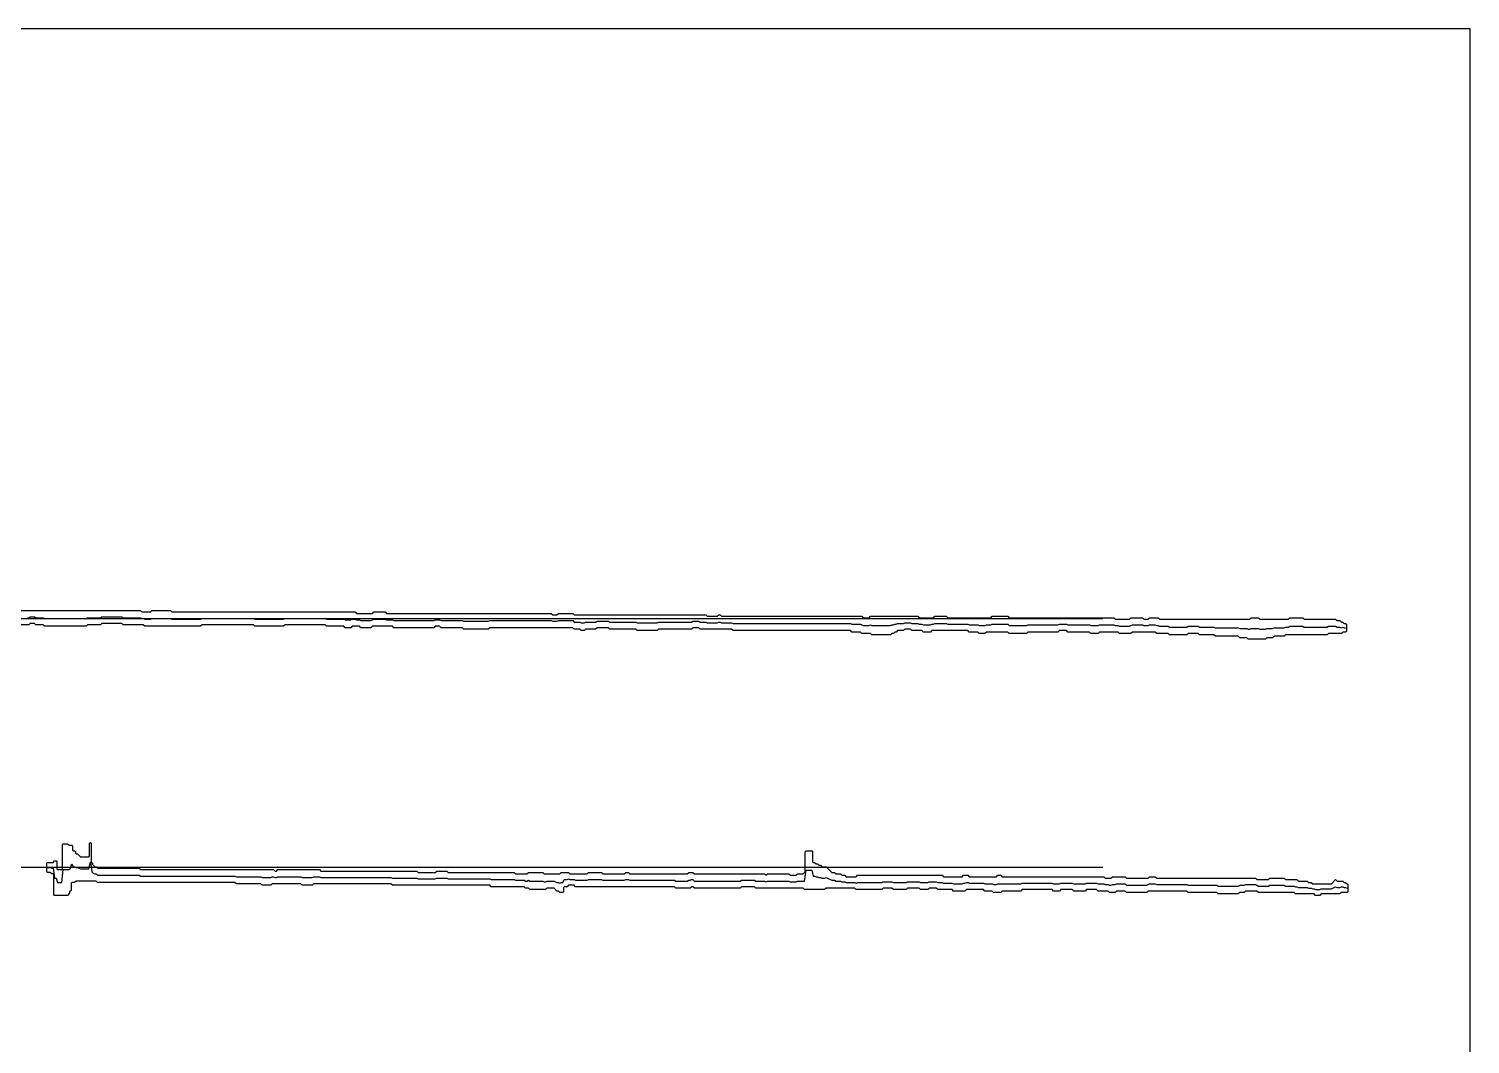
# Model space of a CAD drawing. Extents: x 0 to 57.2, y 0 to 39.6.
# Drawn here: x 29.05 to 57.16, y 19.8 to 39.6 of the extents above; entities that cross this region are included whole.
import ezdxf

# ---------------------------------------------------------------- set-up
doc = ezdxf.new("R2010")
doc.units = 13
for name, color, linetype in [('DESIGN_SCAN_PATH', 5, 'Continuous'), ('SEM_FRAME', 8, 'Continuous'), ('SEM_OBSERVED_CENTERLINES', 3, 'Continuous'), ('SEM_OBSERVED_CONTOURS', 2, 'Continuous')]:
    doc.layers.add(name, color=color, linetype=linetype)

msp = doc.modelspace()

# ---------------------------------------------------------------- linework, layer by layer
at = {"layer": 'DESIGN_SCAN_PATH'}
for points in [[(0, 28.10537), (50, 28.10537)], [(50, 23.24903), (0, 23.24903)]]:
    msp.add_lwpolyline(points, dxfattribs=at)
at = {"layer": 'SEM_FRAME'}
msp.add_lwpolyline([(0, 0), (57.15968, 0), (57.15968, 39.60429), (0, 39.60429)], close=True, dxfattribs=at)
at = {"layer": 'SEM_OBSERVED_CENTERLINES'}
for points in [[(29.0264, 28.119325), (29.05431, 28.119325), (29.08222, 28.13328), (29.11013, 28.13328), (29.13804, 28.13328), (29.16595, 28.13328), (29.19386, 28.119325), (29.22177, 28.119325), (29.24968, 28.119325), (29.27759, 28.119325), (29.3055, 28.119325), (29.33341, 28.119325), (29.36132, 28.10537), (29.38923, 28.10537), (29.41714, 28.10537), (29.44505, 28.10537), (29.47296, 28.10537), (29.50087, 28.10537), (29.52878, 28.10537), (29.55669, 28.10537), (29.5846, 28.10537), (29.61251, 28.10537), (29.64042, 28.10537), (29.66833, 28.10537), (29.69624, 28.10537), (29.72415, 28.10537), (29.75206, 28.10537), (29.77997, 28.10537), (29.80788, 28.10537), (29.83579, 28.10537), (29.8637, 28.10537), (29.89161, 28.10537), (29.91952, 28.10537), (29.94743, 28.10537), (29.97534, 28.10537), (30.00325, 28.10537), (30.03116, 28.10537), (30.05907, 28.10537), (30.08698, 28.10537), (30.11489, 28.10537), (30.1428, 28.10537), (30.17071, 28.10537), (30.19862, 28.119325), (30.22653, 28.119325), (30.25444, 28.119325), (30.28235, 28.119325), (30.31026, 28.119325), (30.33817, 28.119325), (30.36608, 28.119325), (30.39399, 28.119325), (30.4219, 28.119325), (30.44981, 28.119325), (30.47772, 28.13328), (30.50563, 28.13328), (30.53354, 28.13328), (30.56145, 28.13328), (30.58936, 28.13328), (30.61727, 28.13328), (30.64518, 28.13328), (30.67309, 28.13328), (30.701, 28.13328), (30.72891, 28.13328), (30.75682, 28.13328), (30.78473, 28.13328), (30.81264, 28.13328), (30.84055, 28.13328), (30.86846, 28.13328), (30.89637, 28.119325), (30.92428, 28.119325), (30.95219, 28.119325), (30.9801, 28.119325), (31.00801, 28.119325), (31.03592, 28.119325), (31.06383, 28.119325), (31.09174, 28.119325), (31.11965, 28.119325), (31.14756, 28.119325), (31.17547, 28.119325), (31.20338, 28.119325), (31.23129, 28.119325), (31.2592, 28.10537), (31.28711, 28.10537), (31.31502, 28.091415), (31.34293, 28.091415), (31.37084, 28.091415), (31.39875, 28.091415), (31.42666, 28.091415), (31.45457, 28.10537), (31.48248, 28.10537), (31.51039, 28.10537), (31.5383, 28.10537), (31.56621, 28.10537), (31.59412, 28.10537), (31.62203, 28.10537), (31.64994, 28.10537), (31.67785, 28.10537), (31.70576, 28.10537), (31.73367, 28.10537), (31.76158, 28.10537), (31.78949, 28.10537), (31.8174, 28.10537), (31.84531, 28.091415), (31.87322, 28.091415), (31.90113, 28.091415), (31.92904, 28.091415), (31.95695, 28.091415), (31.98486, 28.091415), (32.01277, 28.091415), (32.04068, 28.091415), (32.06859, 28.091415), (32.0965, 28.091415), (32.12441, 28.091415), (32.15232, 28.091415), (32.18023, 28.091415), (32.20814, 28.091415), (32.23605, 28.091415), (32.26396, 28.091415), (32.29187, 28.091415), (32.31978, 28.091415), (32.34769, 28.091415), (32.3756, 28.091415), (32.40351, 28.091415), (32.43142, 28.10537), (32.45933, 28.10537), (32.48724, 28.10537), (32.51515, 28.10537), (32.54306, 28.10537), (32.57097, 28.10537), (32.59888, 28.10537), (32.62679, 28.10537), (32.6547, 28.10537), (32.68261, 28.10537), (32.71052, 28.10537), (32.73843, 28.10537), (32.76634, 28.10537), (32.79425, 28.10537), (32.82216, 28.10537), (32.85007, 28.10537), (32.87798, 28.10537), (32.90589, 28.10537), (32.9338, 28.10537), (32.96171, 28.10537), (32.98962, 28.10537), (33.01753, 28.10537), (33.04544, 28.10537), (33.07335, 28.10537), (33.10126, 28.10537), (33.12917, 28.10537), (33.15708, 28.10537), (33.18499, 28.10537), (33.2129, 28.10537), (33.24081, 28.10537), (33.26872, 28.10537), (33.29663, 28.10537), (33.32454, 28.10537), (33.35245, 28.10537), (33.38036, 28.10537), (33.40827, 28.10537), (33.43618, 28.10537), (33.46409, 28.091415), (33.492, 28.091415), (33.51991, 28.091415), (33.54782, 28.091415), (33.57573, 28.091415), (33.60364, 28.091415), (33.63155, 28.091415), (33.65946, 28.091415), (33.68737, 28.091415), (33.71528, 28.091415), (33.74319, 28.091415), (33.7711, 28.091415), (33.79901, 28.091415), (33.82692, 28.091415), (33.85483, 28.091415), (33.88274, 28.091415), (33.91065, 28.091415), (33.93856, 28.091415), (33.96647, 28.091415), (33.99438, 28.091415), (34.02229, 28.091415), (34.0502, 28.10537), (34.07811, 28.10537), (34.10602, 28.10537), (34.13393, 28.10537), (34.16184, 28.10537), (34.18975, 28.10537), (34.21766, 28.10537), (34.24557, 28.10537), (34.27348, 28.10537), (34.30139, 28.10537), (34.3293, 28.10537), (34.35721, 28.10537), (34.38512, 28.10537), (34.41303, 28.10537), (34.44094, 28.10537), (34.46885, 28.10537), (34.49676, 28.10537), (34.52467, 28.10537), (34.55258, 28.10537), (34.58049, 28.10537), (34.6084, 28.10537), (34.63631, 28.10537), (34.66422, 28.10537), (34.69213, 28.10537), (34.72004, 28.10537), (34.74795, 28.10537), (34.77586, 28.10537), (34.80377, 28.10537), (34.83168, 28.10537), (34.85959, 28.091415), (34.8875, 28.091415), (34.91541, 28.091415), (34.94332, 28.091415), (34.97123, 28.091415), (34.99914, 28.091415), (35.02705, 28.091415), (35.05496, 28.091415), (35.08287, 28.091415), (35.11078, 28.091415), (35.13869, 28.091415), (35.1666, 28.091415), (35.19451, 28.091415), (35.22242, 28.07746), (35.25033, 28.07746), (35.27824, 28.07746), (35.30615, 28.07746), (35.33406, 28.07746), (35.36197, 28.091415), (35.38988, 28.091415), (35.41779, 28.091415), (35.4457, 28.07746), (35.47361, 28.07746), (35.50152, 28.07746), (35.52943, 28.063505), (35.55734, 28.063505), (35.58525, 28.063505), (35.61316, 28.063505), (35.64107, 28.063505), (35.66898, 28.063505), (35.69689, 28.063505), (35.7248, 28.063505), (35.75271, 28.07746), (35.78062, 28.091415), (35.80853, 28.091415), (35.83644, 28.091415), (35.86435, 28.091415), (35.89226, 28.091415), (35.92017, 28.091415), (35.94808, 28.091415), (35.97599, 28.091415), (36.0039, 28.091415), (36.03181, 28.07746), (36.05972, 28.07746), (36.08763, 28.07746), (36.11554, 28.07746), (36.14345, 28.07746), (36.17136, 28.063505), (36.19927, 28.063505), (36.22718, 28.063505), (36.25509, 28.063505), (36.283, 28.063505), (36.31091, 28.063505), (36.33882, 28.063505), (36.36673, 28.063505), (36.39464, 28.063505), (36.42255, 28.063505), (36.45046, 28.063505), (36.47837, 28.063505), (36.50628, 28.063505), (36.53419, 28.063505), (36.5621, 28.063505), (36.59001, 28.063505), (36.61792, 28.063505), (36.64583, 28.063505), (36.67374, 28.063505), (36.70165, 28.063505), (36.72956, 28.063505), (36.75747, 28.063505), (36.78538, 28.063505), (36.81329, 28.063505), (36.8412, 28.063505), (36.86911, 28.063505), (36.89702, 28.063505), (36.92493, 28.063505), (36.95284, 28.063505), (36.98075, 28.07746), (37.00866, 28.07746), (37.03657, 28.07746), (37.06448, 28.07746), (37.09239, 28.063505), (37.1203, 28.063505), (37.14821, 28.063505), (37.17612, 28.063505), (37.20403, 28.063505), (37.23194, 28.063505), (37.25985, 28.063505), (37.28776, 28.063505), (37.31567, 28.063505), (37.34358, 28.063505), (37.37149, 28.063505), (37.3994, 28.063505), (37.42731, 28.063505), (37.45522, 28.063505), (37.48313, 28.063505), (37.51104, 28.063505), (37.53895, 28.04955), (37.56686, 28.04955), (37.59477, 28.04955), (37.62268, 28.04955), (37.65059, 28.04955), (37.6785, 28.04955), (37.70641, 28.04955), (37.73432, 28.04955), (37.76223, 28.04955), (37.79014, 28.04955), (37.81805, 28.04955), (37.84596, 28.04955), (37.87387, 28.04955), (37.90178, 28.04955), (37.92969, 28.04955), (37.9576, 28.04955), (37.98551, 28.04955), (38.01342, 28.04955), (38.04133, 28.063505), (38.06924, 28.063505), (38.09715, 28.063505), (38.12506, 28.063505), (38.15297, 28.063505), (38.18088, 28.063505), (38.20879, 28.063505), (38.2367, 28.063505), (38.26461, 28.063505), (38.29252, 28.063505), (38.32043, 28.063505), (38.34834, 28.063505), (38.37625, 28.063505), (38.40416, 28.063505), (38.43207, 28.063505), (38.45998, 28.063505), (38.48789, 28.063505), (38.5158, 28.063505), (38.54371, 28.063505), (38.57162, 28.063505), (38.59953, 28.063505), (38.62744, 28.063505), (38.65535, 28.063505), (38.68326, 28.063505), (38.71117, 28.063505), (38.73908, 28.063505), (38.76699, 28.063505), (38.7949, 28.063505), (38.82281, 28.063505), (38.85072, 28.063505), (38.87863, 28.063505), (38.90654, 28.063505), (38.93445, 28.063505), (38.96236, 28.063505), (38.99027, 28.063505), (39.01818, 28.063505), (39.04609, 28.063505), (39.074, 28.063505), (39.10191, 28.063505), (39.12982, 28.063505), (39.15773, 28.063505), (39.18564, 28.063505), (39.21355, 28.063505), (39.24146, 28.063505), (39.26937, 28.04955), (39.29728, 28.04955), (39.32519, 28.04955), (39.3531, 28.04955), (39.38101, 28.063505), (39.40892, 28.063505), (39.43683, 28.063505), (39.46474, 28.063505), (39.49265, 28.063505), (39.52056, 28.063505), (39.54847, 28.063505), (39.57638, 28.063505), (39.60429, 28.063505), (39.6322, 28.063505), (39.66011, 28.063505), (39.68802, 28.035595), (39.71593, 28.035595), (39.74384, 28.035595), (39.77175, 28.035595), (39.79966, 28.035595), (39.82757, 28.02164), (39.85548, 28.02164), (39.88339, 28.02164), (39.9113, 28.035595), (39.93921, 28.035595), (39.96712, 28.035595), (39.99503, 28.035595), (40.02294, 28.035595), (40.05085, 28.035595), (40.07876, 28.035595), (40.10667, 28.035595), (40.13458, 28.04955), (40.16249, 28.04955), (40.1904, 28.04955), (40.21831, 28.04955), (40.24622, 28.04955), (40.27413, 28.04955), (40.30204, 28.04955), (40.32995, 28.04955), (40.35786, 28.04955), (40.38577, 28.035595), (40.41368, 28.035595), (40.44159, 28.035595), (40.4695, 28.035595), (40.49741, 28.035595), (40.52532, 28.035595), (40.55323, 28.035595), (40.58114, 28.035595), (40.60905, 28.035595), (40.63696, 28.035595), (40.66487, 28.035595), (40.69278, 28.035595), (40.72069, 28.035595), (40.7486, 28.035595), (40.77651, 28.035595), (40.80442, 28.035595), (40.83233, 28.035595), (40.86024, 28.035595), (40.88815, 28.035595), (40.91606, 28.02164), (40.94397, 28.02164), (40.97188, 28.02164), (40.99979, 28.02164), (41.0277, 28.02164), (41.05561, 28.02164), (41.08352, 28.02164), (41.11143, 28.02164), (41.13934, 28.02164), (41.16725, 28.02164), (41.19516, 28.02164), (41.22307, 28.02164), (41.25098, 28.02164), (41.27889, 28.02164), (41.3068, 28.02164), (41.33471, 28.035595), (41.36262, 28.035595), (41.39053, 28.035595), (41.41844, 28.035595), (41.44635, 28.035595), (41.47426, 28.035595), (41.50217, 28.035595), (41.53008, 28.035595), (41.55799, 28.035595), (41.5859, 28.035595), (41.61381, 28.035595), (41.64172, 28.035595), (41.66963, 28.035595), (41.69754, 28.035595), (41.72545, 28.035595), (41.75336, 28.035595), (41.78127, 28.035595), (41.80918, 28.035595), (41.83709, 28.035595), (41.865, 28.035595), (41.89291, 28.035595), (41.92082, 28.035595), (41.94873, 28.035595), (41.97664, 28.035595), (42.00455, 28.04955), (42.03246, 28.04955), (42.06037, 28.04955), (42.08828, 28.04955), (42.11619, 28.04955), (42.1441, 28.035595), (42.17201, 28.035595), (42.19992, 28.035595), (42.22783, 28.035595), (42.25574, 28.035595), (42.28365, 28.02164), (42.31156, 28.02164), (42.33947, 28.02164), (42.36738, 28.02164), (42.39529, 28.02164), (42.4232, 28.02164), (42.45111, 28.02164), (42.47902, 28.02164), (42.50693, 28.035595), (42.53484, 28.035595), (42.56275, 28.02164), (42.59066, 28.02164), (42.61857, 28.02164), (42.64648, 28.02164), (42.67439, 28.02164), (42.7023, 28.02164), (42.73021, 28.02164), (42.75812, 28.02164), (42.78603, 28.007685), (42.81394, 28.007685), (42.84185, 28.007685), (42.86976, 28.007685), (42.89767, 28.007685), (42.92558, 28.007685), (42.95349, 28.007685), (42.9814, 28.007685), (43.00931, 28.007685), (43.03722, 28.007685), (43.06513, 28.007685), (43.09304, 28.007685), (43.12095, 28.007685), (43.14886, 28.007685), (43.17677, 28.007685), (43.20468, 28.007685), (43.23259, 28.007685), (43.2605, 28.007685), (43.28841, 28.007685), (43.31632, 28.007685), (43.34423, 28.007685), (43.37214, 28.007685), (43.40005, 28.007685), (43.42796, 28.007685), (43.45587, 28.007685), (43.48378, 28.007685), (43.51169, 28.007685), (43.5396, 28.007685), (43.56751, 28.007685), (43.59542, 28.007685), (43.62333, 28.007685), (43.65124, 28.007685), (43.67915, 28.007685), (43.70706, 28.007685), (43.73497, 28.007685), (43.76288, 28.007685), (43.79079, 28.007685), (43.8187, 28.007685), (43.84661, 28.007685), (43.87452, 28.007685), (43.90243, 28.007685), (43.93034, 28.007685), (43.95825, 28.007685), (43.98616, 28.007685), (44.01407, 28.007685), (44.04198, 28.007685), (44.06989, 28.007685), (44.0978, 28.007685), (44.12571, 28.007685), (44.15362, 28.007685), (44.18153, 28.007685), (44.20944, 28.007685), (44.23735, 28.007685), (44.26526, 28.007685), (44.29317, 28.007685), (44.32108, 28.007685), (44.34899, 28.007685), (44.3769, 28.007685), (44.40481, 28.007685), (44.43272, 28.007685), (44.46063, 28.007685), (44.48854, 28.007685), (44.51645, 28.007685), (44.54436, 28.007685), (44.57227, 28.007685), (44.60018, 28.007685), (44.62809, 28.007685), (44.656, 28.007685), (44.68391, 28.007685), (44.71182, 28.007685), (44.73973, 28.007685), (44.76764, 28.007685), (44.79555, 28.007685), (44.82346, 28.007685), (44.85137, 28.007685), (44.87928, 28.007685), (44.90719, 28.007685), (44.9351, 28.007685), (44.96301, 28.007685), (44.99092, 28.007685), (45.01883, 28.007685), (45.04674, 28.007685), (45.07465, 28.007685), (45.10256, 27.99373), (45.13047, 27.99373), (45.15838, 27.99373), (45.18629, 27.99373), (45.2142, 27.99373), (45.24211, 27.99373), (45.27002, 27.99373), (45.29793, 27.979775), (45.32584, 27.96582), (45.35375, 27.96582), (45.38166, 27.96582), (45.40957, 27.96582), (45.43748, 27.96582), (45.46539, 27.979775), (45.4933, 27.96582), (45.52121, 27.96582), (45.54912, 27.96582), (45.57703, 27.96582), (45.60494, 27.96582), (45.63285, 27.96582), (45.66076, 27.96582), (45.68867, 27.96582), (45.71658, 27.96582), (45.74449, 27.96582), (45.7724, 27.96582), (45.80031, 27.96582), (45.82822, 27.96582), (45.85613, 27.96582), (45.88404, 27.979775), (45.91195, 27.979775), (45.93986, 27.99373), (45.96777, 27.99373), (45.99568, 28.007685), (46.02359, 28.007685), (46.0515, 28.007685), (46.07941, 28.007685), (46.10732, 28.007685), (46.13523, 28.02164), (46.16314, 28.02164), (46.19105, 28.02164), (46.21896, 28.02164), (46.24687, 28.02164), (46.27478, 28.007685), (46.30269, 28.007685), (46.3306, 28.007685), (46.35851, 28.007685), (46.38642, 28.007685), (46.41433, 27.99373), (46.44224, 27.99373), (46.47015, 27.99373), (46.49806, 27.979775), (46.52597, 27.979775), (46.55388, 27.979775), (46.58179, 27.979775), (46.6097, 27.979775), (46.63761, 27.979775), (46.66552, 27.99373), (46.69343, 27.99373), (46.72134, 28.007685), (46.74925, 28.007685), (46.77716, 28.007685), (46.80507, 28.007685), (46.83298, 28.007685), (46.86089, 28.007685), (46.8888, 28.007685), (46.91671, 28.007685), (46.94462, 28.007685), (46.97253, 27.99373), (47.00044, 27.99373), (47.02835, 27.99373), (47.05626, 27.99373), (47.08417, 27.99373), (47.11208, 27.99373), (47.13999, 27.99373), (47.1679, 27.99373), (47.19581, 27.99373), (47.22372, 27.99373), (47.25163, 27.99373), (47.27954, 27.99373), (47.30745, 27.99373), (47.33536, 27.99373), (47.36327, 27.99373), (47.39118, 27.979775), (47.41909, 27.979775), (47.447, 27.979775), (47.47491, 27.979775), (47.50282, 27.979775), (47.53073, 27.979775), (47.55864, 27.979775), (47.58655, 27.96582), (47.61446, 27.96582), (47.64237, 27.96582), (47.67028, 27.96582), (47.69819, 27.96582), (47.7261, 27.979775), (47.75401, 27.979775), (47.78192, 27.979775), (47.80983, 27.979775), (47.83774, 27.99373), (47.86565, 27.99373), (47.89356, 27.99373), (47.92147, 27.99373), (47.94938, 27.99373), (47.97729, 27.99373), (48.0052, 27.99373), (48.03311, 27.99373), (48.06102, 27.99373), (48.08893, 27.99373), (48.11684, 27.99373), (48.14475, 27.99373), (48.17266, 27.96582), (48.20057, 27.96582), (48.22848, 27.96582), (48.25639, 27.96582), (48.2843, 27.96582), (48.31221, 27.96582), (48.34012, 27.96582), (48.36803, 27.96582), (48.39594, 27.96582), (48.42385, 27.96582), (48.45176, 27.96582), (48.47967, 27.96582), (48.50758, 27.96582), (48.53549, 27.979775), (48.5634, 27.979775), (48.59131, 27.979775), (48.61922, 27.979775), (48.64713, 27.979775), (48.67504, 27.979775), (48.70295, 27.979775), (48.73086, 27.979775), (48.75877, 27.979775), (48.78668, 27.979775), (48.81459, 27.979775), (48.8425, 27.979775), (48.87041, 27.979775), (48.89832, 27.979775), (48.92623, 27.979775), (48.95414, 27.979775), (48.98205, 27.979775), (49.00996, 27.979775), (49.03787, 27.979775), (49.06578, 27.979775), (49.09369, 27.979775), (49.1216, 27.979775), (49.14951, 27.99373), (49.17742, 27.99373), (49.20533, 27.99373), (49.23324, 27.99373), (49.26115, 27.99373), (49.28906, 27.99373), (49.31697, 27.979775), (49.34488, 27.979775), (49.37279, 27.979775), (49.4007, 27.979775), (49.42861, 27.979775), (49.45652, 27.979775), (49.48443, 27.979775), (49.51234, 27.979775), (49.54025, 27.979775), (49.56816, 27.979775), (49.59607, 27.979775), (49.62398, 27.979775), (49.65189, 27.979775), (49.6798, 27.979775), (49.70771, 27.979775), (49.73562, 27.979775), (49.76353, 27.96582), (49.79144, 27.96582), (49.81935, 27.96582), (49.84726, 27.96582), (49.87517, 27.96582), (49.90308, 27.96582), (49.93099, 27.979775), (49.9589, 27.979775), (49.98681, 27.979775), (50.01472, 27.979775), (50.04263, 27.979775), (50.07054, 27.979775), (50.09845, 27.979775), (50.12636, 27.979775), (50.15427, 27.979775), (50.18218, 27.979775), (50.21009, 27.979775), (50.238, 27.96582), (50.26591, 27.96582), (50.29382, 27.96582), (50.32173, 27.951865), (50.34964, 27.951865), (50.37755, 27.951865), (50.40546, 27.951865), (50.43337, 27.951865), (50.46128, 27.951865), (50.48919, 27.951865), (50.5171, 27.951865), (50.54501, 27.96582), (50.57292, 27.979775), (50.60083, 27.979775), (50.62874, 27.979775), (50.65665, 27.979775), (50.68456, 27.979775), (50.71247, 27.979775), (50.74038, 27.979775), (50.76829, 27.979775), (50.7962, 27.96582), (50.82411, 27.96582), (50.85202, 27.96582), (50.87993, 27.96582), (50.90784, 27.979775), (50.93575, 27.979775), (50.96366, 27.979775), (50.99157, 27.979775), (51.01948, 27.979775), (51.04739, 27.96582), (51.0753, 27.96582), (51.10321, 27.951865), (51.13112, 27.951865), (51.15903, 27.951865), (51.18694, 27.951865), (51.21485, 27.951865), (51.24276, 27.951865), (51.27067, 27.951865), (51.29858, 27.93791), (51.32649, 27.93791), (51.3544, 27.93791), (51.38231, 27.93791), (51.41022, 27.93791), (51.43813, 27.93791), (51.46604, 27.93791), (51.49395, 27.93791), (51.52186, 27.93791), (51.54977, 27.93791), (51.57768, 27.93791), (51.60559, 27.93791), (51.6335, 27.93791), (51.66141, 27.951865), (51.68932, 27.951865), (51.71723, 27.951865), (51.74514, 27.951865), (51.77305, 27.951865), (51.80096, 27.951865), (51.82887, 27.951865), (51.85678, 27.951865), (51.88469, 27.93791), (51.9126, 27.93791), (51.94051, 27.93791), (51.96842, 27.93791), (51.99633, 27.93791), (52.02424, 27.93791), (52.05215, 27.93791), (52.08006, 27.93791), (52.10797, 27.93791), (52.13588, 27.93791), (52.16379, 27.93791), (52.1917, 27.923955), (52.21961, 27.923955), (52.24752, 27.923955), (52.27543, 27.923955), (52.30334, 27.923955), (52.33125, 27.923955), (52.35916, 27.923955), (52.38707, 27.923955), (52.41498, 27.923955), (52.44289, 27.923955), (52.4708, 27.923955), (52.49871, 27.923955), (52.52662, 27.923955), (52.55453, 27.923955), (52.58244, 27.923955), (52.61035, 27.923955), (52.63826, 27.923955), (52.66617, 27.91), (52.69408, 27.91), (52.72199, 27.91), (52.7499, 27.91), (52.77781, 27.91), (52.80572, 27.91), (52.83363, 27.896045), (52.86154, 27.896045), (52.88945, 27.91), (52.91736, 27.91), (52.94527, 27.91), (52.97318, 27.91), (53.00109, 27.91), (53.029, 27.91), (53.05691, 27.896045), (53.08482, 27.896045), (53.11273, 27.896045), (53.14064, 27.896045), (53.16855, 27.896045), (53.19646, 27.91), (53.22437, 27.91), (53.25228, 27.91), (53.28019, 27.91), (53.3081, 27.91), (53.33601, 27.923955), (53.36392, 27.923955), (53.39183, 27.923955), (53.41974, 27.923955), (53.44765, 27.923955), (53.47556, 27.923955), (53.50347, 27.923955), (53.53138, 27.923955), (53.55929, 27.93791), (53.5872, 27.93791), (53.61511, 27.93791), (53.64302, 27.951865), (53.67093, 27.951865), (53.69884, 27.951865), (53.72675, 27.951865), (53.75466, 27.951865), (53.78257, 27.951865), (53.81048, 27.951865), (53.83839, 27.951865), (53.8663, 27.951865), (53.89421, 27.951865), (53.92212, 27.93791), (53.95003, 27.93791), (53.97794, 27.93791), (54.00585, 27.93791), (54.03376, 27.93791), (54.06167, 27.93791), (54.08958, 27.93791), (54.11749, 27.93791), (54.1454, 27.93791), (54.17331, 27.93791), (54.20122, 27.93791), (54.22913, 27.93791), (54.25704, 27.93791), (54.28495, 27.93791), (54.31286, 27.93791), (54.34077, 27.93791), (54.36868, 27.93791), (54.39659, 27.951865), (54.4245, 27.951865), (54.45241, 27.951865), (54.48032, 27.951865), (54.50823, 27.951865), (54.53614, 27.951865), (54.56405, 27.93791), (54.59196, 27.93791), (54.61987, 27.93791), (54.64778, 27.923955), (54.67569, 27.93791), (54.7036, 27.923955), (54.73151, 27.923955)], [(29.41714, 23.24903), (29.44505, 23.24903), (29.47296, 23.24903), (29.50087, 23.235075), (29.52878, 23.235075), (29.55669, 23.039705), (29.5846, 23.039705), (29.61251, 22.955975), (29.64042, 22.955975), (29.66833, 22.955975), (29.69624, 22.955975), (29.72415, 23.207165), (29.75206, 23.207165), (29.77997, 23.207165), (29.80788, 23.207165), (29.83579, 23.207165), (29.8637, 23.235075), (29.89161, 23.318805), (29.91952, 23.262985), (29.94743, 23.262985), (29.97534, 23.24903), (30.00325, 23.24903), (30.03116, 23.235075), (30.05907, 23.22112), (30.08698, 23.22112), (30.11489, 23.22112), (30.1428, 23.22112), (30.17071, 23.22112), (30.19862, 23.22112), (30.22653, 23.22112), (30.25444, 23.36067), (30.28235, 23.1653), (30.31026, 23.13739), (30.33817, 23.123435), (30.36608, 23.123435), (30.39399, 23.095525), (30.4219, 23.095525), (30.44981, 23.095525), (30.47772, 23.095525), (30.50563, 23.095525), (30.53354, 23.095525), (30.56145, 23.095525), (30.58936, 23.095525), (30.61727, 23.095525), (30.64518, 23.095525), (30.67309, 23.095525), (30.701, 23.095525), (30.72891, 23.095525), (30.75682, 23.095525), (30.78473, 23.095525), (30.81264, 23.095525), (30.84055, 23.095525), (30.86846, 23.095525), (30.89637, 23.095525), (30.92428, 23.095525), (30.95219, 23.095525), (30.9801, 23.095525), (31.00801, 23.095525), (31.03592, 23.095525), (31.06383, 23.095525), (31.09174, 23.095525), (31.11965, 23.095525), (31.14756, 23.095525), (31.17547, 23.095525), (31.20338, 23.095525), (31.23129, 23.08157), (31.2592, 23.08157), (31.28711, 23.08157), (31.31502, 23.08157), (31.34293, 23.08157), (31.37084, 23.08157), (31.39875, 23.08157), (31.42666, 23.08157), (31.45457, 23.08157), (31.48248, 23.08157), (31.51039, 23.08157), (31.5383, 23.08157), (31.56621, 23.08157), (31.59412, 23.08157), (31.62203, 23.08157), (31.64994, 23.08157), (31.67785, 23.08157), (31.70576, 23.08157), (31.73367, 23.08157), (31.76158, 23.08157), (31.78949, 23.08157), (31.8174, 23.08157), (31.84531, 23.08157), (31.87322, 23.08157), (31.90113, 23.08157), (31.92904, 23.08157), (31.95695, 23.08157), (31.98486, 23.08157), (32.01277, 23.08157), (32.04068, 23.08157), (32.06859, 23.08157), (32.0965, 23.08157), (32.12441, 23.08157), (32.15232, 23.08157), (32.18023, 23.08157), (32.20814, 23.08157), (32.23605, 23.08157), (32.26396, 23.08157), (32.29187, 23.08157), (32.31978, 23.08157), (32.34769, 23.08157), (32.3756, 23.08157), (32.40351, 23.08157), (32.43142, 23.08157), (32.45933, 23.08157), (32.48724, 23.08157), (32.51515, 23.08157), (32.54306, 23.08157), (32.57097, 23.08157), (32.59888, 23.08157), (32.62679, 23.08157), (32.6547, 23.08157), (32.68261, 23.08157), (32.71052, 23.08157), (32.73843, 23.08157), (32.76634, 23.08157), (32.79425, 23.08157), (32.82216, 23.08157), (32.85007, 23.08157), (32.87798, 23.08157), (32.90589, 23.08157), (32.9338, 23.08157), (32.96171, 23.08157), (32.98962, 23.08157), (33.01753, 23.08157), (33.04544, 23.08157), (33.07335, 23.08157), (33.10126, 23.067615), (33.12917, 23.067615), (33.15708, 23.067615), (33.18499, 23.067615), (33.2129, 23.067615), (33.24081, 23.067615), (33.26872, 23.067615), (33.29663, 23.067615), (33.32454, 23.067615), (33.35245, 23.067615), (33.38036, 23.067615), (33.40827, 23.067615), (33.43618, 23.067615), (33.46409, 23.067615), (33.492, 23.067615), (33.51991, 23.067615), (33.54782, 23.067615), (33.57573, 23.067615), (33.60364, 23.05366), (33.63155, 23.05366), (33.65946, 23.05366), (33.68737, 23.05366), (33.71528, 23.05366), (33.74319, 23.05366), (33.7711, 23.05366), (33.79901, 23.067615), (33.82692, 23.067615), (33.85483, 23.05366), (33.88274, 23.05366), (33.91065, 23.067615), (33.93856, 23.067615), (33.96647, 23.067615), (33.99438, 23.067615), (34.02229, 23.067615), (34.0502, 23.067615), (34.07811, 23.067615), (34.10602, 23.067615), (34.13393, 23.067615), (34.16184, 23.067615), (34.18975, 23.067615), (34.21766, 23.067615), (34.24557, 23.067615), (34.27348, 23.067615), (34.30139, 23.067615), (34.3293, 23.067615), (34.35721, 23.067615), (34.38512, 23.05366), (34.41303, 23.05366), (34.44094, 23.05366), (34.46885, 23.05366), (34.49676, 23.05366), (34.52467, 23.05366), (34.55258, 23.05366), (34.58049, 23.05366), (34.6084, 23.067615), (34.63631, 23.067615), (34.66422, 23.067615), (34.69213, 23.067615), (34.72004, 23.067615), (34.74795, 23.05366), (34.77586, 23.05366), (34.80377, 23.05366), (34.83168, 23.05366), (34.85959, 23.05366), (34.8875, 23.05366), (34.91541, 23.05366), (34.94332, 23.05366), (34.97123, 23.05366), (34.99914, 23.05366), (35.02705, 23.05366), (35.05496, 23.05366), (35.08287, 23.05366), (35.11078, 23.05366), (35.13869, 23.05366), (35.1666, 23.05366), (35.19451, 23.05366), (35.22242, 23.05366), (35.25033, 23.05366), (35.27824, 23.05366), (35.30615, 23.05366), (35.33406, 23.05366), (35.36197, 23.05366), (35.38988, 23.05366), (35.41779, 23.05366), (35.4457, 23.05366), (35.47361, 23.05366), (35.50152, 23.05366), (35.52943, 23.05366), (35.55734, 23.05366), (35.58525, 23.05366), (35.61316, 23.05366), (35.64107, 23.05366), (35.66898, 23.05366), (35.69689, 23.05366), (35.7248, 23.05366), (35.75271, 23.05366), (35.78062, 23.05366), (35.80853, 23.05366), (35.83644, 23.05366), (35.86435, 23.05366), (35.89226, 23.05366), (35.92017, 23.05366), (35.94808, 23.05366), (35.97599, 23.05366), (36.0039, 23.05366), (36.03181, 23.05366), (36.05972, 23.05366), (36.08763, 23.05366), (36.11554, 23.05366), (36.14345, 23.039705), (36.17136, 23.039705), (36.19927, 23.039705), (36.22718, 23.039705), (36.25509, 23.039705), (36.283, 23.039705), (36.31091, 23.039705), (36.33882, 23.039705), (36.36673, 23.039705), (36.39464, 23.039705), (36.42255, 23.039705), (36.45046, 23.039705), (36.47837, 23.039705), (36.50628, 23.039705), (36.53419, 23.039705), (36.5621, 23.039705), (36.59001, 23.039705), (36.61792, 23.039705), (36.64583, 23.02575), (36.67374, 23.02575), (36.70165, 23.02575), (36.72956, 23.02575), (36.75747, 23.02575), (36.78538, 23.02575), (36.81329, 23.02575), (36.8412, 23.02575), (36.86911, 23.02575), (36.89702, 23.02575), (36.92493, 23.02575), (36.95284, 23.02575), (36.98075, 23.02575), (37.00866, 23.039705), (37.03657, 23.039705), (37.06448, 23.039705), (37.09239, 23.039705), (37.1203, 23.039705), (37.14821, 23.039705), (37.17612, 23.039705), (37.20403, 23.039705), (37.23194, 23.02575), (37.25985, 23.02575), (37.28776, 23.02575), (37.31567, 23.02575), (37.34358, 23.02575), (37.37149, 23.02575), (37.3994, 23.02575), (37.42731, 23.02575), (37.45522, 23.02575), (37.48313, 23.02575), (37.51104, 23.02575), (37.53895, 23.02575), (37.56686, 23.02575), (37.59477, 23.02575), (37.62268, 23.02575), (37.65059, 23.02575), (37.6785, 23.02575), (37.70641, 23.02575), (37.73432, 23.02575), (37.76223, 23.02575), (37.79014, 23.02575), (37.81805, 23.02575), (37.84596, 23.02575), (37.87387, 23.02575), (37.90178, 23.02575), (37.92969, 23.02575), (37.9576, 23.02575), (37.98551, 23.02575), (38.01342, 23.02575), (38.04133, 23.02575), (38.06924, 23.011795), (38.09715, 23.011795), (38.12506, 23.011795), (38.15297, 23.011795), (38.18088, 23.011795), (38.20879, 23.011795), (38.2367, 23.011795), (38.26461, 23.011795), (38.29252, 23.011795), (38.32043, 23.011795), (38.34834, 23.011795), (38.37625, 23.011795), (38.40416, 23.011795), (38.43207, 23.011795), (38.45998, 23.011795), (38.48789, 23.011795), (38.5158, 23.011795), (38.54371, 22.99784), (38.57162, 22.99784), (38.59953, 22.99784), (38.62744, 22.99784), (38.65535, 22.99784), (38.68326, 22.99784), (38.71117, 22.99784), (38.73908, 22.983885), (38.76699, 22.983885), (38.7949, 22.99784), (38.82281, 22.983885), (38.85072, 22.983885), (38.87863, 22.983885), (38.90654, 22.983885), (38.93445, 22.983885), (38.96236, 22.983885), (38.99027, 22.983885), (39.01818, 22.983885), (39.04609, 22.983885), (39.074, 22.983885), (39.10191, 22.96993), (39.12982, 22.96993), (39.15773, 22.983885), (39.18564, 22.983885), (39.21355, 22.983885), (39.24146, 22.983885), (39.26937, 22.983885), (39.29728, 22.983885), (39.32519, 22.96993), (39.3531, 22.955975), (39.38101, 22.955975), (39.40892, 22.94202), (39.43683, 22.955975), (39.46474, 22.955975), (39.49265, 23.011795), (39.52056, 23.011795), (39.54847, 23.011795), (39.57638, 23.02575), (39.60429, 23.011795), (39.6322, 23.011795), (39.66011, 23.011795), (39.68802, 23.011795), (39.71593, 22.99784), (39.74384, 22.99784), (39.77175, 22.99784), (39.79966, 22.99784), (39.82757, 22.99784), (39.85548, 22.99784), (39.88339, 22.99784), (39.9113, 22.99784), (39.93921, 22.99784), (39.96712, 23.011795), (39.99503, 23.011795), (40.02294, 23.011795), (40.05085, 23.011795), (40.07876, 23.011795), (40.10667, 23.011795), (40.13458, 23.011795), (40.16249, 23.011795), (40.1904, 23.011795), (40.21831, 23.011795), (40.24622, 22.99784), (40.27413, 22.99784), (40.30204, 22.99784), (40.32995, 22.99784), (40.35786, 22.99784), (40.38577, 22.99784), (40.41368, 22.99784), (40.44159, 22.99784), (40.4695, 22.99784), (40.49741, 22.99784), (40.52532, 22.99784), (40.55323, 22.99784), (40.58114, 22.99784), (40.60905, 22.99784), (40.63696, 22.99784), (40.66487, 22.99784), (40.69278, 23.011795), (40.72069, 23.011795), (40.7486, 23.011795), (40.77651, 22.99784), (40.80442, 22.99784), (40.83233, 22.99784), (40.86024, 22.99784), (40.88815, 22.99784), (40.91606, 22.99784), (40.94397, 22.99784), (40.97188, 22.99784), (40.99979, 22.99784), (41.0277, 22.99784), (41.05561, 22.99784), (41.08352, 22.99784), (41.11143, 22.99784), (41.13934, 22.99784), (41.16725, 22.99784), (41.19516, 22.99784), (41.22307, 22.99784), (41.25098, 22.99784), (41.27889, 22.99784), (41.3068, 22.99784), (41.33471, 22.99784), (41.36262, 22.99784), (41.39053, 22.99784), (41.41844, 22.99784), (41.44635, 22.99784), (41.47426, 22.99784), (41.50217, 22.99784), (41.53008, 22.99784), (41.55799, 22.99784), (41.5859, 22.99784), (41.61381, 22.99784), (41.64172, 22.99784), (41.66963, 22.983885), (41.69754, 22.983885), (41.72545, 22.983885), (41.75336, 22.983885), (41.78127, 22.983885), (41.80918, 22.983885), (41.83709, 22.983885), (41.865, 22.983885), (41.89291, 22.983885), (41.92082, 22.99784), (41.94873, 22.99784), (41.97664, 23.011795), (42.00455, 23.011795), (42.03246, 22.983885), (42.06037, 22.983885), (42.08828, 22.983885), (42.11619, 22.983885), (42.1441, 22.983885), (42.17201, 22.983885), (42.19992, 22.983885), (42.22783, 22.983885), (42.25574, 22.983885), (42.28365, 22.983885), (42.31156, 22.983885), (42.33947, 22.983885), (42.36738, 22.983885), (42.39529, 22.983885), (42.4232, 22.983885), (42.45111, 22.983885), (42.47902, 22.983885), (42.50693, 22.983885), (42.53484, 22.983885), (42.56275, 22.983885), (42.59066, 22.983885), (42.61857, 22.983885), (42.64648, 22.983885), (42.67439, 22.983885), (42.7023, 22.983885), (42.73021, 22.983885), (42.75812, 22.983885), (42.78603, 22.983885), (42.81394, 22.983885), (42.84185, 22.983885), (42.86976, 22.983885), (42.89767, 22.983885), (42.92558, 22.983885), (42.95349, 22.99784), (42.9814, 22.99784), (43.00931, 22.99784), (43.03722, 22.99784), (43.06513, 22.99784), (43.09304, 22.99784), (43.12095, 22.99784), (43.14886, 22.99784), (43.17677, 22.99784), (43.20468, 22.99784), (43.23259, 22.983885), (43.2605, 22.983885), (43.28841, 22.983885), (43.31632, 22.983885), (43.34423, 22.983885), (43.37214, 22.983885), (43.40005, 22.983885), (43.42796, 22.96993), (43.45587, 22.983885), (43.48378, 22.983885), (43.51169, 22.983885), (43.5396, 22.983885), (43.56751, 22.983885), (43.59542, 22.983885), (43.62333, 22.983885), (43.65124, 22.983885), (43.67915, 22.983885), (43.70706, 22.983885), (43.73497, 22.983885), (43.76288, 22.983885), (43.79079, 22.983885), (43.8187, 22.983885), (43.84661, 22.983885), (43.87452, 22.983885), (43.90243, 22.96993), (43.93034, 22.96993), (43.95825, 22.96993), (43.98616, 22.96993), (44.01407, 22.96993), (44.04198, 22.983885), (44.06989, 22.983885), (44.0978, 22.983885), (44.12571, 22.983885), (44.15362, 22.983885), (44.18153, 22.983885), (44.20944, 23.19321), (44.23735, 23.19321), (44.26526, 23.19321), (44.29317, 23.19321), (44.32108, 23.19321), (44.34899, 23.08157), (44.3769, 23.08157), (44.40481, 23.067615), (44.43272, 23.067615), (44.46063, 23.05366), (44.48854, 23.05366), (44.51645, 23.039705), (44.54436, 23.039705), (44.57227, 23.039705), (44.60018, 23.05366), (44.62809, 23.039705), (44.656, 23.02575), (44.68391, 23.011795), (44.71182, 22.99784), (44.73973, 22.99784), (44.76764, 22.99784), (44.79555, 22.983885), (44.82346, 22.983885), (44.85137, 22.983885), (44.87928, 22.983885), (44.90719, 22.96993), (44.9351, 22.96993), (44.96301, 22.96993), (44.99092, 22.955975), (45.01883, 22.955975), (45.04674, 22.955975), (45.07465, 22.955975), (45.10256, 22.955975), (45.13047, 22.955975), (45.15838, 22.955975), (45.18629, 22.94202), (45.2142, 22.955975), (45.24211, 22.955975), (45.27002, 22.955975), (45.29793, 22.955975), (45.32584, 22.955975), (45.35375, 22.955975), (45.38166, 22.955975), (45.40957, 22.955975), (45.43748, 22.955975), (45.46539, 22.955975), (45.4933, 22.955975), (45.52121, 22.955975), (45.54912, 22.955975), (45.57703, 22.955975), (45.60494, 22.955975), (45.63285, 22.955975), (45.66076, 22.955975), (45.68867, 22.955975), (45.71658, 22.96993), (45.74449, 22.96993), (45.7724, 22.96993), (45.80031, 22.96993), (45.82822, 22.96993), (45.85613, 22.96993), (45.88404, 22.96993), (45.91195, 22.955975), (45.93986, 22.955975), (45.96777, 22.955975), (45.99568, 22.955975), (46.02359, 22.955975), (46.0515, 22.955975), (46.07941, 22.955975), (46.10732, 22.955975), (46.13523, 22.955975), (46.16314, 22.955975), (46.19105, 22.96993), (46.21896, 22.96993), (46.24687, 22.96993), (46.27478, 22.96993), (46.30269, 22.96993), (46.3306, 22.96993), (46.35851, 22.96993), (46.38642, 22.96993), (46.41433, 22.96993), (46.44224, 22.955975), (46.47015, 22.955975), (46.49806, 22.955975), (46.52597, 22.955975), (46.55388, 22.955975), (46.58179, 22.955975), (46.6097, 22.96993), (46.63761, 22.96993), (46.66552, 22.96993), (46.69343, 22.96993), (46.72134, 22.96993), (46.74925, 22.96993), (46.77716, 22.955975), (46.80507, 22.955975), (46.83298, 22.955975), (46.86089, 22.955975), (46.8888, 22.94202), (46.91671, 22.94202), (46.94462, 22.94202), (46.97253, 22.94202), (47.00044, 22.94202), (47.02835, 22.94202), (47.05626, 22.94202), (47.08417, 22.928065), (47.11208, 22.928065), (47.13999, 22.928065), (47.1679, 22.928065), (47.19581, 22.928065), (47.22372, 22.928065), (47.25163, 22.928065), (47.27954, 22.94202), (47.30745, 22.94202), (47.33536, 22.955975), (47.36327, 22.955975), (47.39118, 22.94202), (47.41909, 22.94202), (47.447, 22.94202), (47.47491, 22.94202), (47.50282, 22.94202), (47.53073, 22.94202), (47.55864, 22.94202), (47.58655, 22.94202), (47.61446, 22.94202), (47.64237, 22.94202), (47.67028, 22.94202), (47.69819, 22.928065), (47.7261, 22.928065), (47.75401, 22.928065), (47.78192, 22.928065), (47.80983, 22.928065), (47.83774, 22.928065), (47.86565, 22.91411), (47.89356, 22.91411), (47.92147, 22.91411), (47.94938, 22.928065), (47.97729, 22.928065), (48.0052, 22.928065), (48.03311, 22.928065), (48.06102, 22.928065), (48.08893, 22.928065), (48.11684, 22.928065), (48.14475, 22.928065), (48.17266, 22.928065), (48.20057, 22.928065), (48.22848, 22.928065), (48.25639, 22.928065), (48.2843, 22.928065), (48.31221, 22.928065), (48.34012, 22.928065), (48.36803, 22.928065), (48.39594, 22.928065), (48.42385, 22.94202), (48.45176, 22.94202), (48.47967, 22.94202), (48.50758, 22.94202), (48.53549, 22.94202), (48.5634, 22.94202), (48.59131, 22.94202), (48.61922, 22.94202), (48.64713, 22.94202), (48.67504, 22.94202), (48.70295, 22.94202), (48.73086, 22.94202), (48.75877, 22.94202), (48.78668, 22.94202), (48.81459, 22.94202), (48.8425, 22.94202), (48.87041, 22.94202), (48.89832, 22.94202), (48.92623, 22.94202), (48.95414, 22.94202), (48.98205, 22.94202), (49.00996, 22.94202), (49.03787, 22.928065), (49.06578, 22.928065), (49.09369, 22.928065), (49.1216, 22.928065), (49.14951, 22.928065), (49.17742, 22.94202), (49.20533, 22.94202), (49.23324, 22.94202), (49.26115, 22.94202), (49.28906, 22.94202), (49.31697, 22.94202), (49.34488, 22.94202), (49.37279, 22.94202), (49.4007, 22.94202), (49.42861, 22.928065), (49.45652, 22.928065), (49.48443, 22.928065), (49.51234, 22.928065), (49.54025, 22.928065), (49.56816, 22.928065), (49.59607, 22.928065), (49.62398, 22.928065), (49.65189, 22.928065), (49.6798, 22.94202), (49.70771, 22.94202), (49.73562, 22.94202), (49.76353, 22.94202), (49.79144, 22.94202), (49.81935, 22.94202), (49.84726, 22.94202), (49.87517, 22.94202), (49.90308, 22.928065), (49.93099, 22.928065), (49.9589, 22.928065), (49.98681, 22.928065), (50.01472, 22.928065), (50.04263, 22.91411), (50.07054, 22.91411), (50.09845, 22.91411), (50.12636, 22.900155), (50.15427, 22.900155), (50.18218, 22.91411), (50.21009, 22.91411), (50.238, 22.91411), (50.26591, 22.928065), (50.29382, 22.928065), (50.32173, 22.928065), (50.34964, 22.928065), (50.37755, 22.928065), (50.40546, 22.928065), (50.43337, 22.928065), (50.46128, 22.900155), (50.48919, 22.900155), (50.5171, 22.900155), (50.54501, 22.900155), (50.57292, 22.900155), (50.60083, 22.900155), (50.62874, 22.900155), (50.65665, 22.900155), (50.68456, 22.900155), (50.71247, 22.900155), (50.74038, 22.900155), (50.76829, 22.900155), (50.7962, 22.900155), (50.82411, 22.900155), (50.85202, 22.900155), (50.87993, 22.91411), (50.90784, 22.928065), (50.93575, 22.928065), (50.96366, 22.928065), (50.99157, 22.928065), (51.01948, 22.928065), (51.04739, 22.91411), (51.0753, 22.91411), (51.10321, 22.91411), (51.13112, 22.91411), (51.15903, 22.91411), (51.18694, 22.91411), (51.21485, 22.91411), (51.24276, 22.91411), (51.27067, 22.91411), (51.29858, 22.91411), (51.32649, 22.91411), (51.3544, 22.91411), (51.38231, 22.91411), (51.41022, 22.91411), (51.43813, 22.91411), (51.46604, 22.91411), (51.49395, 22.91411), (51.52186, 22.91411), (51.54977, 22.91411), (51.57768, 22.91411), (51.60559, 22.91411), (51.6335, 22.91411), (51.66141, 22.900155), (51.68932, 22.900155), (51.71723, 22.900155), (51.74514, 22.900155), (51.77305, 22.900155), (51.80096, 22.900155), (51.82887, 22.900155), (51.85678, 22.900155), (51.88469, 22.900155), (51.9126, 22.900155), (51.94051, 22.900155), (51.96842, 22.900155), (51.99633, 22.900155), (52.02424, 22.900155), (52.05215, 22.900155), (52.08006, 22.900155), (52.10797, 22.900155), (52.13588, 22.900155), (52.16379, 22.900155), (52.1917, 22.900155), (52.21961, 22.900155), (52.24752, 22.8862), (52.27543, 22.8862), (52.30334, 22.8862), (52.33125, 22.8862), (52.35916, 22.8862), (52.38707, 22.8862), (52.41498, 22.8862), (52.44289, 22.8862), (52.4708, 22.8862), (52.49871, 22.8862), (52.52662, 22.8862), (52.55453, 22.8862), (52.58244, 22.8862), (52.61035, 22.8862), (52.63826, 22.8862), (52.66617, 22.900155), (52.69408, 22.900155), (52.72199, 22.900155), (52.7499, 22.900155), (52.77781, 22.91411), (52.80572, 22.91411), (52.83363, 22.91411), (52.86154, 22.91411), (52.88945, 22.91411), (52.91736, 22.91411), (52.94527, 22.91411), (52.97318, 22.91411), (53.00109, 22.900155), (53.029, 22.8862), (53.05691, 22.8862), (53.08482, 22.8862), (53.11273, 22.8862), (53.14064, 22.8862), (53.16855, 22.8862), (53.19646, 22.8862), (53.22437, 22.8862), (53.25228, 22.900155), (53.28019, 22.900155), (53.3081, 22.900155), (53.33601, 22.900155), (53.36392, 22.900155), (53.39183, 22.900155), (53.41974, 22.900155), (53.44765, 22.900155), (53.47556, 22.900155), (53.50347, 22.900155), (53.53138, 22.900155), (53.55929, 22.8862), (53.5872, 22.8862), (53.61511, 22.8862), (53.64302, 22.8862), (53.67093, 22.8862), (53.69884, 22.8862), (53.72675, 22.8862), (53.75466, 22.872245), (53.78257, 22.872245), (53.81048, 22.85829), (53.83839, 22.85829), (53.8663, 22.85829), (53.89421, 22.85829), (53.92212, 22.85829), (53.95003, 22.85829), (53.97794, 22.85829), (54.00585, 22.844335), (54.03376, 22.844335), (54.06167, 22.844335), (54.08958, 22.83038), (54.11749, 22.83038), (54.1454, 22.816425), (54.17331, 22.816425), (54.20122, 22.816425), (54.22913, 22.816425), (54.25704, 22.83038), (54.28495, 22.83038), (54.31286, 22.83038), (54.34077, 22.83038), (54.36868, 22.83038), (54.39659, 22.83038), (54.4245, 22.83038), (54.45241, 22.83038), (54.48032, 22.844335), (54.50823, 22.85829), (54.53614, 22.872245), (54.56405, 22.85829), (54.59196, 22.85829), (54.61987, 22.85829), (54.64778, 22.872245), (54.67569, 22.872245), (54.7036, 22.85829), (54.73151, 22.85829), (54.75942, 22.844335)]]:
    msp.add_lwpolyline(points, dxfattribs=at)
at = {"layer": 'SEM_OBSERVED_CONTOURS'}
msp.add_lwpolyline([(27.54717, 28.258875), (31.23129, 28.258875), (31.2592, 28.230965), (31.42666, 28.230965), (31.45457, 28.258875), (31.8174, 28.258875), (31.84531, 28.230965), (35.41779, 28.230965), (35.4457, 28.203055), (35.75271, 28.203055), (35.78062, 28.230965), (36.0039, 28.230965), (36.03181, 28.203055), (39.24146, 28.203055), (39.26937, 28.175145), (39.3531, 28.175145), (39.38101, 28.203055), (39.66011, 28.203055), (39.68802, 28.175145), (42.25574, 28.175145), (42.28365, 28.147235), (42.47902, 28.147235), (42.50693, 28.175145), (42.53484, 28.175145), (42.56275, 28.147235), (45.29793, 28.147235), (45.32584, 28.119325), (45.43748, 28.119325), (45.46539, 28.147235), (46.38642, 28.147235), (46.41433, 28.119325), (46.69343, 28.119325), (46.72134, 28.147235), (46.94462, 28.147235), (46.97253, 28.119325), (47.80983, 28.119325), (47.83774, 28.147235), (48.14475, 28.147235), (48.17266, 28.119325), (50.21009, 28.119325), (50.238, 28.091415), (50.5171, 28.091415), (50.54501, 28.119325), (50.76829, 28.119325), (50.7962, 28.091415), (50.87993, 28.091415), (50.90784, 28.119325), (51.0753, 28.119325), (51.10321, 28.091415), (52.86154, 28.091415), (52.88945, 28.119325), (53.029, 28.119325), (53.05691, 28.091415), (53.61511, 28.091415), (53.64302, 28.119325), (53.89421, 28.119325), (53.92212, 28.091415), (54.53614, 28.091415), (54.56405, 28.063505), (54.61987, 28.063505), (54.64778, 28.035595), (54.67569, 28.035595), (54.7036, 28.007685), (54.73151, 28.007685), (54.745465, 27.99373), (54.745465, 27.85418), (54.73151, 27.840225), (54.67569, 27.840225), (54.64778, 27.812315), (54.39659, 27.812315), (54.36868, 27.784405), (53.55929, 27.784405), (53.53138, 27.756495), (53.33601, 27.756495), (53.3081, 27.728585), (53.19646, 27.728585), (53.16855, 27.700675), (52.83363, 27.700675), (52.80572, 27.728585), (52.66617, 27.728585), (52.63826, 27.756495), (52.1917, 27.756495), (52.16379, 27.784405), (51.88469, 27.784405), (51.85678, 27.812315), (51.66141, 27.812315), (51.6335, 27.784405), (51.29858, 27.784405), (51.27067, 27.812315), (51.04739, 27.812315), (51.01948, 27.840225), (50.57292, 27.840225), (50.54501, 27.812315), (50.32173, 27.812315), (50.29382, 27.840225), (49.93099, 27.840225), (49.90308, 27.812315), (49.76353, 27.812315), (49.73562, 27.840225), (49.31697, 27.840225), (49.28906, 27.868135), (49.14951, 27.868135), (49.1216, 27.840225), (48.53549, 27.840225), (48.50758, 27.812315), (48.17266, 27.812315), (48.14475, 27.840225), (47.7261, 27.840225), (47.69819, 27.812315), (47.58655, 27.812315), (47.55864, 27.840225), (47.39118, 27.840225), (47.36327, 27.868135), (46.66552, 27.868135), (46.63761, 27.840225), (46.49806, 27.840225), (46.47015, 27.868135), (46.27478, 27.868135), (46.24687, 27.896045), (46.13523, 27.896045), (46.10732, 27.868135), (45.99568, 27.868135), (45.96777, 27.840225), (45.93986, 27.840225), (45.91195, 27.812315), (45.88404, 27.812315), (45.85613, 27.784405), (45.4933, 27.784405), (45.46539, 27.812315), (45.29793, 27.812315), (45.27002, 27.840225), (45.10256, 27.840225), (45.07465, 27.868135), (42.78603, 27.868135), (42.75812, 27.896045), (42.1441, 27.896045), (42.11619, 27.923955), (42.00455, 27.923955), (41.97664, 27.896045), (41.33471, 27.896045), (41.3068, 27.868135), (40.91606, 27.868135), (40.88815, 27.896045), (40.38577, 27.896045), (40.35786, 27.923955), (40.13458, 27.923955), (40.10667, 27.896045), (39.9113, 27.896045), (39.88339, 27.868135), (39.82757, 27.868135), (39.79966, 27.896045), (39.68802, 27.896045), (39.66011, 27.923955), (38.04133, 27.923955), (38.01342, 27.896045), (37.53895, 27.896045), (37.51104, 27.923955), (37.09239, 27.923955), (37.06448, 27.951865), (36.98075, 27.951865), (36.95284, 27.923955), (36.17136, 27.923955), (36.14345, 27.951865), (35.75271, 27.951865), (35.7248, 27.923955), (35.52943, 27.923955), (35.50152, 27.951865), (35.36197, 27.951865), (35.33406, 27.923955), (35.22242, 27.923955), (35.19451, 27.951865), (34.85959, 27.951865), (34.83168, 27.979775), (34.0502, 27.979775), (34.02229, 27.951865), (33.46409, 27.951865), (33.43618, 27.979775), (32.43142, 27.979775), (32.40351, 27.951865), (31.31502, 27.951865), (31.28711, 27.979775), (30.89637, 27.979775), (30.86846, 28.007685), (30.47772, 28.007685), (30.44981, 27.979775), (30.19862, 27.979775), (30.17071, 27.951865), (29.36132, 27.951865), (29.33341, 27.979775), (29.19386, 27.979775), (29.16595, 28.007685), (29.08222, 28.007685), (29.05431, 27.979775), (28.85894, 27.979775)], dxfattribs=at)
msp.add_lwpolyline([(54.22913, 22.704785), (54.1454, 22.704785), (54.11749, 22.732695), (53.75466, 22.732695), (53.72675, 22.760605), (53.029, 22.760605), (53.00109, 22.788515), (52.77781, 22.788515), (52.7499, 22.760605), (52.66617, 22.760605), (52.63826, 22.732695), (52.24752, 22.732695), (52.21961, 22.760605), (51.66141, 22.760605), (51.6335, 22.788515), (50.87993, 22.788515), (50.85202, 22.760605), (50.46128, 22.760605), (50.43337, 22.788515), (50.26591, 22.788515), (50.238, 22.760605), (50.12636, 22.760605), (50.09845, 22.788515), (49.90308, 22.788515), (49.87517, 22.816425), (49.6798, 22.816425), (49.65189, 22.788515), (49.42861, 22.788515), (49.4007, 22.816425), (49.17742, 22.816425), (49.14951, 22.788515), (49.03787, 22.788515), (49.00996, 22.816425), (48.42385, 22.816425), (48.39594, 22.788515), (48.03311, 22.788515), (48.0052, 22.760605), (47.86565, 22.760605), (47.83774, 22.788515), (47.69819, 22.788515), (47.67028, 22.816425), (47.33536, 22.816425), (47.30745, 22.788515), (47.08417, 22.788515), (47.05626, 22.816425), (46.77716, 22.816425), (46.74925, 22.844335), (46.6097, 22.844335), (46.58179, 22.816425), (46.44224, 22.816425), (46.41433, 22.844335), (46.19105, 22.844335), (46.16314, 22.816425), (45.91195, 22.816425), (45.88404, 22.844335), (45.71658, 22.844335), (45.68867, 22.816425), (45.18629, 22.816425), (45.15838, 22.844335), (44.60018, 22.844335), (44.57227, 22.816425), (44.18153, 22.816425), (44.15362, 22.844335), (43.23259, 22.844335), (43.20468, 22.872245), (42.95349, 22.872245), (42.92558, 22.844335), (42.03246, 22.844335), (42.00455, 22.872245), (41.97664, 22.872245), (41.94873, 22.844335), (41.66963, 22.844335), (41.64172, 22.872245), (39.71593, 22.872245), (39.68802, 22.900155), (39.57638, 22.900155), (39.54847, 22.872245), (39.49265, 22.872245), (39.478695, 22.85829), (39.478695, 22.77456), (39.46474, 22.760605), (39.40892, 22.760605), (39.38101, 22.788515), (39.3531, 22.788515), (39.29728, 22.844335), (39.15773, 22.844335), (39.12982, 22.816425), (38.82281, 22.816425), (38.7949, 22.844335), (38.73908, 22.844335), (38.71117, 22.872245), (38.06924, 22.872245), (38.04133, 22.900155), (36.14345, 22.900155), (36.11554, 22.928065), (34.6084, 22.928065), (34.58049, 22.900155), (34.38512, 22.900155), (34.35721, 22.928065), (33.79901, 22.928065), (33.7711, 22.900155), (33.60364, 22.900155), (33.57573, 22.928065), (33.10126, 22.928065), (33.07335, 22.955975), (30.39399, 22.955975), (30.36608, 22.983885), (29.97534, 22.983885), (29.94743, 22.955975), (29.89161, 22.955975), (29.877655, 22.94202), (29.877655, 22.80247), (29.849745, 22.77456), (29.849745, 22.74665), (29.80788, 22.704785), (29.55669, 22.704785), (29.542735, 22.71874), (29.542735, 23.10948), (29.52878, 23.123435), (29.50087, 23.123435), (29.47296, 23.151345), (29.41714, 23.151345), (29.403185, 23.1653), (29.403185, 23.33276), (29.41714, 23.346715), (29.52878, 23.346715), (29.55669, 23.374625), (29.5846, 23.374625), (29.598555, 23.36067), (29.598555, 23.22112), (29.61251, 23.207165), (29.69624, 23.207165), (29.710195, 23.22112), (29.710195, 23.69559), (29.72415, 23.709545), (29.80788, 23.709545), (29.83579, 23.681635), (29.89161, 23.681635), (29.905565, 23.66768), (29.905565, 23.58395), (29.91952, 23.569995), (29.94743, 23.569995), (29.961385, 23.55604), (29.961385, 23.52813), (29.97534, 23.514175), (30.00325, 23.514175), (30.05907, 23.458355), (30.22653, 23.458355), (30.240485, 23.47231), (30.240485, 23.7235), (30.25444, 23.737455), (30.268395, 23.7235), (30.268395, 23.36067), (30.296305, 23.33276), (30.296305, 23.30485), (30.33817, 23.262985), (30.36608, 23.262985), (30.39399, 23.235075), (31.20338, 23.235075), (31.23129, 23.207165), (33.82692, 23.207165), (33.85483, 23.179255), (33.88274, 23.179255), (33.91065, 23.207165), (34.72004, 23.207165), (34.74795, 23.179255), (36.61792, 23.179255), (36.64583, 23.151345), (36.98075, 23.151345), (37.00866, 23.179255), (37.20403, 23.179255), (37.23194, 23.151345), (38.5158, 23.151345), (38.54371, 23.123435), (38.76699, 23.123435), (38.7949, 23.151345), (39.074, 23.151345), (39.10191, 23.123435), (39.40892, 23.123435), (39.43683, 23.151345), (39.57638, 23.151345), (39.60429, 23.123435), (39.93921, 23.123435), (39.96712, 23.151345), (40.21831, 23.151345), (40.24622, 23.123435), (40.66487, 23.123435), (40.69278, 23.151345), (40.7486, 23.151345), (40.77651, 23.123435), (41.89291, 23.123435), (41.92082, 23.151345), (42.00455, 23.151345), (42.03246, 23.123435), (43.40005, 23.123435), (43.42796, 23.095525), (43.45587, 23.123435), (43.87452, 23.123435), (43.90243, 23.095525), (44.01407, 23.095525), (44.04198, 23.123435), (44.15362, 23.123435), (44.195485, 23.1653), (44.195485, 23.55604), (44.20944, 23.569995), (44.32108, 23.569995), (44.335035, 23.55604), (44.335035, 23.36067), (44.34899, 23.346715), (44.3769, 23.346715), (44.40481, 23.318805), (44.43272, 23.318805), (44.46063, 23.290895), (44.48854, 23.290895), (44.51645, 23.262985), (44.60018, 23.262985), (44.71182, 23.151345), (44.76764, 23.151345), (44.79555, 23.123435), (44.87928, 23.123435), (44.90719, 23.095525), (44.96301, 23.095525), (44.99092, 23.067615), (45.18629, 23.067615), (45.2142, 23.095525), (46.86089, 23.095525), (46.8888, 23.067615), (47.25163, 23.067615), (47.27954, 23.095525), (47.36327, 23.095525), (47.39118, 23.067615), (47.92147, 23.067615), (47.94938, 23.095525), (48.0052, 23.095525), (48.03311, 23.067615), (50.01472, 23.067615), (50.04263, 23.039705), (50.15427, 23.039705), (50.18218, 23.067615), (50.43337, 23.067615), (50.46128, 23.039705), (50.87993, 23.039705), (50.90784, 23.067615), (51.01948, 23.067615), (51.04739, 23.039705), (52.97318, 23.039705), (53.00109, 23.011795), (53.22437, 23.011795), (53.25228, 23.039705), (53.53138, 23.039705), (53.55929, 23.011795), (53.78257, 23.011795), (53.81048, 22.983885), (53.97794, 22.983885), (54.00585, 22.955975), (54.06167, 22.955975), (54.08958, 22.928065), (54.45241, 22.928065), (54.53614, 23.011795), (54.56405, 22.983885), (54.67569, 22.983885), (54.7036, 22.955975), (54.73151, 22.955975), (54.773375, 22.91411), (54.773375, 22.77456), (54.75942, 22.760605), (54.64778, 22.760605), (54.61987, 22.732695), (54.25704, 22.732695)], close=True, dxfattribs=at)

doc.saveas('drawing.dxf')
